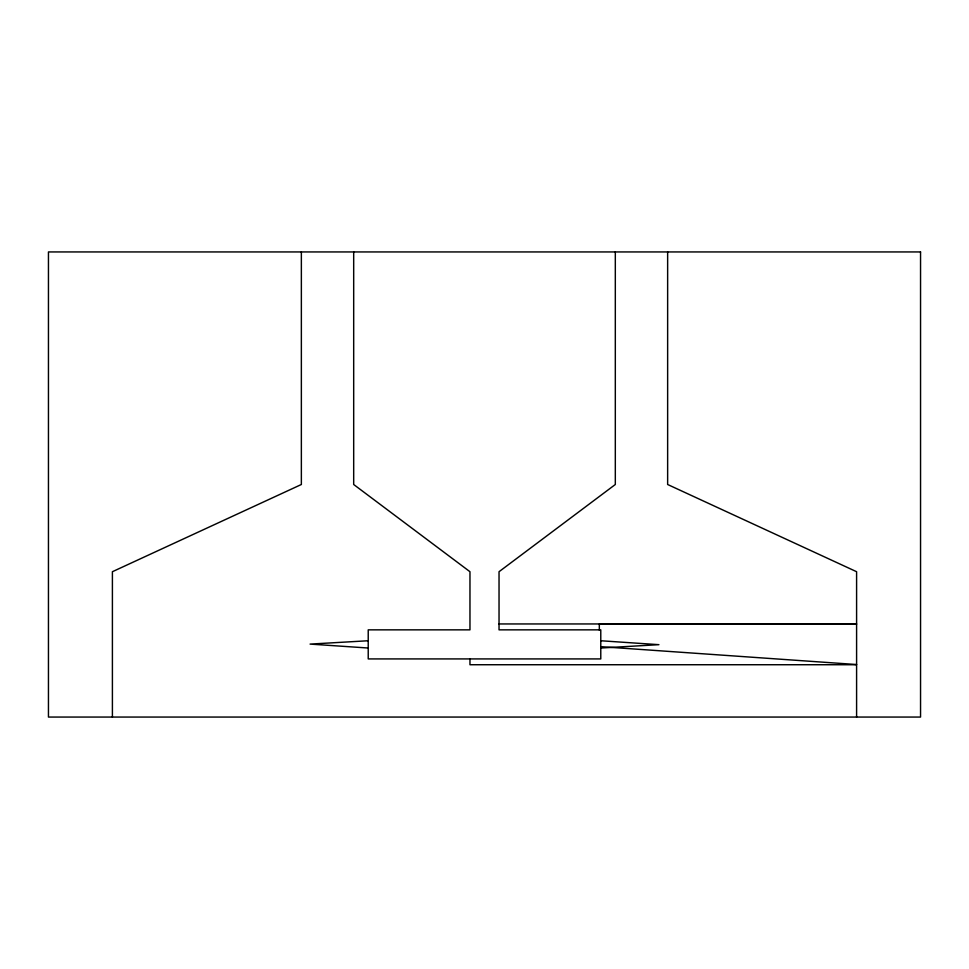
<?xml version="1.0" encoding="UTF-8"?>
<svg xmlns="http://www.w3.org/2000/svg" width="969" height="969" viewBox="0 0 969 969"><rect width="100%" height="100%" fill="white"/><g stroke="black" fill="none" stroke-linecap="round" stroke-linejoin="round"><path stroke-width="1.45" d="M368.22 640.751L310.08 644.094L368.22 648.019M600.78 648.019L658.92 644.676L600.78 640.751M498.647 623.951L856.487 623.951M856.596 624.109L599.327 624.109L599.327 630.165M856.487 664.734L469.965 664.734L469.965 658.92M600.78 646.662L856.596 664.528M856.596 717.06L856.596 571.71L667.641 484.5L667.641 251.94M615.315 251.94L615.315 484.5L499.035 571.71L499.035 629.85L600.78 629.85L600.78 658.92L368.22 658.92L368.22 629.85L469.965 629.85L469.965 571.71L353.685 484.5L353.685 251.94M301.359 251.94L301.359 484.5L112.404 571.71L112.404 717.06M920.55 251.94L48.45 251.94L48.45 717.06L920.55 717.06L920.55 251.94"/></g></svg>
